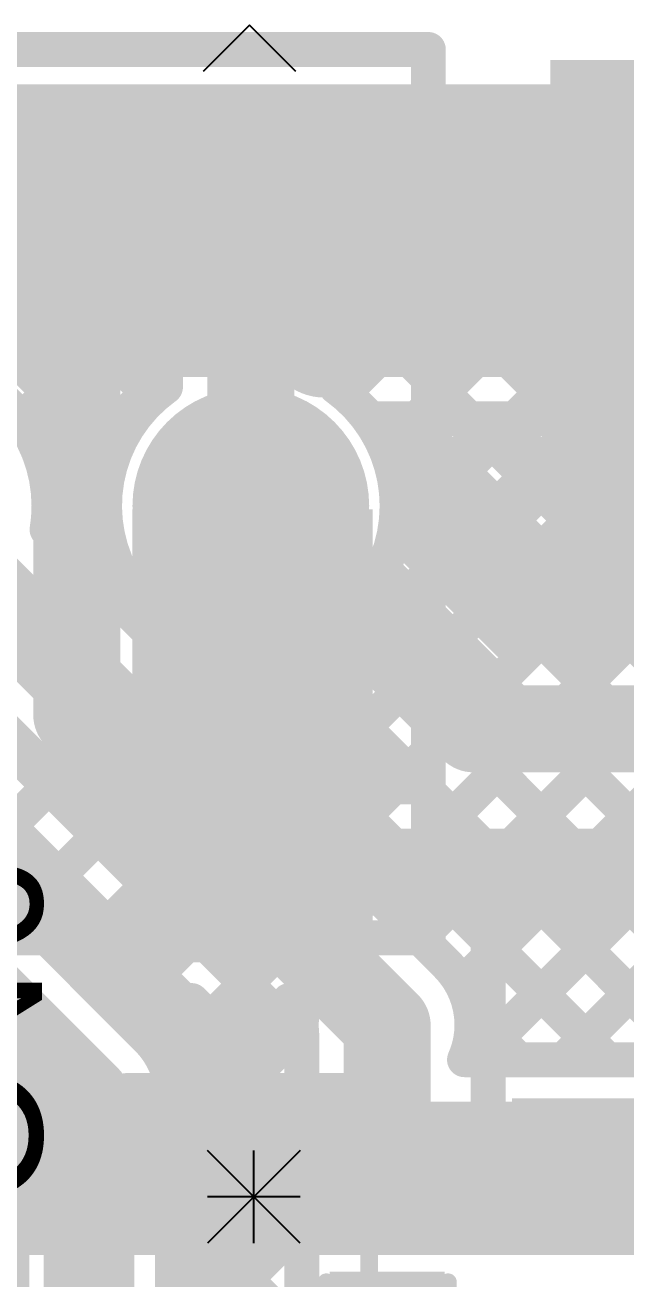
# Model space of a CAD drawing. Header units: millimetres. Extents: x 0.79 to 4.38, y 0.99 to 3.94.
# Drawn here: x 2.7791 to 2.9518, y 3.3801 to 3.74 of the extents above; entities that cross this region are included whole.
import ezdxf

# ---------------------------------------------------------------- set-up
doc = ezdxf.new("R2010")
doc.units = ezdxf.units.MM
doc.header["$MEASUREMENT"] = 0
for name, color, linetype in [('BottomLayer', 5, 'Continuous'), ('BottomOverlay', 54, 'Continuous'), ('BottomPaste', 16, 'Continuous'), ('BottomSolder', 6, 'Continuous'), ('MultiLayer', 9, 'Continuous'), ('PadHoleLayer', 156, 'Continuous'), ('TopLayer', 1, 'Continuous'), ('TopOverlay', 2, 'Continuous'), ('TopPaste', 8, 'Continuous'), ('TopSolder', 216, 'Continuous'), ('ViaHoleLayer', 16, 'Continuous')]:
    doc.layers.add(name, color=color, linetype=linetype)

# ---------------------------------------------------------------- blocks, each defined once
blk = doc.blocks.new('R__0402_B_15')
at = {"layer": 'BottomLayer'}
for points in [[(-0.0275, 0.0125), (-0.0275, -0.0125), (-0.0095, 0.0125), (-0.0095, -0.0125)], [(0.0095, 0.0125), (0.0095, -0.0125), (0.0275, 0.0125), (0.0275, -0.0125)]]:
    blk.add_solid(points, dxfattribs=at)
at = {"layer": 'BottomOverlay', "const_width": 0.01}
for points in [[(-0.034, -0.019), (-0.034, 0.019)], [(0.034, 0.019), (-0.034, 0.019)], [(0.034, -0.019), (0.034, 0.019)], [(0.034, -0.019), (-0.034, -0.019)]]:
    blk.add_lwpolyline(points, dxfattribs=at)
at = {"layer": 'BottomOverlay', "const_width": 0.005}
for points in [[(-0.0365, 0.019, 1), (-0.0315, 0.019, 1)], [(-0.0365, 0.019, 1), (-0.0315, 0.019, 1)], [(0.0315, 0.019, 1), (0.0365, 0.019, 1)], [(0.0315, 0.019, 1), (0.0365, 0.019, 1)], [(-0.0365, -0.019, 1), (-0.0315, -0.019, 1)], [(-0.0365, -0.019, 1), (-0.0315, -0.019, 1)], [(0.0315, -0.019, 1), (0.0365, -0.019, 1)], [(0.0315, -0.019, 1), (0.0365, -0.019, 1)]]:
    blk.add_lwpolyline(points, format="xyb", close=True, dxfattribs=at)
at = {"layer": 'BottomPaste'}
for points in [[(-0.0275, 0.0125), (-0.0275, -0.0125), (-0.0095, 0.0125), (-0.0095, -0.0125)], [(0.0095, 0.0125), (0.0095, -0.0125), (0.0275, 0.0125), (0.0275, -0.0125)]]:
    blk.add_solid(points, dxfattribs=at)
at = {"layer": 'BottomSolder'}
for points in [[(-0.0315, 0.0165), (-0.0315, -0.0165), (-0.0055, 0.0165), (-0.0055, -0.0165)], [(0.0055, 0.0165), (0.0055, -0.0165), (0.0315, 0.0165), (0.0315, -0.0165)]]:
    blk.add_solid(points, dxfattribs=at)
blk = doc.blocks.new('0022232111_48')
at = {"layer": 'BottomLayer', "const_width": 0.03}
blk.add_lwpolyline([(-0.515, 0, 1), (-0.485, 0, 1)], format="xyb", close=True, dxfattribs=at)
at = {"layer": 'BottomSolder', "const_width": 0.034}
blk.add_lwpolyline([(-0.517, 0, 1), (-0.483, 0, 1)], format="xyb", close=True, dxfattribs=at)
at = {"layer": 'MultiLayer', "const_width": 0.03}
blk.add_lwpolyline([(-0.515, 0, 1), (-0.485, 0, 1)], format="xyb", close=True, dxfattribs=at)
at = {"layer": 'PadHoleLayer', "const_width": 0.019685}
blk.add_lwpolyline([(-0.5098425, 0, 1), (-0.4901575, 0, 1)], format="xyb", close=True, dxfattribs=at)
at = {"layer": 'TopLayer', "const_width": 0.03}
blk.add_lwpolyline([(-0.515, 0, 1), (-0.485, 0, 1)], format="xyb", close=True, dxfattribs=at)
at = {"layer": 'TopOverlay', "const_width": 0.01}
for points in [[(-0.551, 0.124), (-0.551, -0.131)], [(0.55, 0.124), (-0.551, 0.124)], [(0.55, -0.131), (-0.551, -0.131)]]:
    blk.add_lwpolyline(points, dxfattribs=at)
at = {"layer": 'TopOverlay'}
for points, const_width in [([(-0.5535, 0.124, 1), (-0.5485, 0.124, 1)], 0.005), ([(-0.5535, 0.124, 1), (-0.5485, 0.124, 1)], 0.005), ([(-0.5139289, -0.048, 1), (-0.5280711, -0.048, 1)], 0.019685), ([(-0.5329923, -0.048, 1), (-0.5231499, -0.048, 1)], 0.0098425), ([(-0.5188501, -0.048, 1), (-0.5090077, -0.048, 1)], 0.0098425), ([(-0.5535, -0.131, 1), (-0.5485, -0.131, 1)], 0.005), ([(-0.5535, -0.131, 1), (-0.5485, -0.131, 1)], 0.005)]:
    blk.add_lwpolyline(points, format="xyb", close=True, dxfattribs=dict(at, const_width=const_width))
at = {"layer": 'TopSolder', "const_width": 0.034}
blk.add_lwpolyline([(-0.517, 0, 1), (-0.483, 0, 1)], format="xyb", close=True, dxfattribs=at)
blk = doc.blocks.new('R__0402_B_123')
at = {"layer": 'BottomLayer'}
for points in [[(-0.0275, 0.0125), (-0.0275, -0.0125), (-0.0095, 0.0125), (-0.0095, -0.0125)], [(0.0095, 0.0125), (0.0095, -0.0125), (0.0275, 0.0125), (0.0275, -0.0125)]]:
    blk.add_solid(points, dxfattribs=at)
at = {"layer": 'BottomOverlay', "const_width": 0.005}
for points in [[(-0.0325, 0.0175), (-0.0085, 0.0175)], [(-0.0325, 0.0175), (-0.0325, -0.0175)], [(0.0085, 0.0175), (0.0325, 0.0175)], [(0.0325, 0.0175), (0.0325, -0.0175)], [(-0.0325, -0.0175), (-0.0085, -0.0175)], [(0.0085, -0.0175), (0.0325, -0.0175)]]:
    blk.add_lwpolyline(points, dxfattribs=at)
at = {"layer": 'BottomOverlay', "const_width": 0.0025}
for points in [[(-0.03375, 0.0175, 1), (-0.03125, 0.0175, 1)], [(-0.03375, 0.0175, 1), (-0.03125, 0.0175, 1)], [(-0.00975, 0.0175, 1), (-0.00725, 0.0175, 1)], [(0.00725, 0.0175, 1), (0.00975, 0.0175, 1)], [(0.03125, 0.0175, 1), (0.03375, 0.0175, 1)], [(0.03125, 0.0175, 1), (0.03375, 0.0175, 1)], [(-0.03375, -0.0175, 1), (-0.03125, -0.0175, 1)], [(-0.03375, -0.0175, 1), (-0.03125, -0.0175, 1)], [(-0.00975, -0.0175, 1), (-0.00725, -0.0175, 1)], [(0.00725, -0.0175, 1), (0.00975, -0.0175, 1)], [(0.03125, -0.0175, 1), (0.03375, -0.0175, 1)], [(0.03125, -0.0175, 1), (0.03375, -0.0175, 1)]]:
    blk.add_lwpolyline(points, format="xyb", close=True, dxfattribs=at)
at = {"layer": 'BottomPaste'}
for points in [[(-0.0275, 0.0125), (-0.0275, -0.0125), (-0.0095, 0.0125), (-0.0095, -0.0125)], [(0.0095, 0.0125), (0.0095, -0.0125), (0.0275, 0.0125), (0.0275, -0.0125)]]:
    blk.add_solid(points, dxfattribs=at)
at = {"layer": 'BottomSolder'}
for points in [[(-0.0315, 0.0165), (-0.0315, -0.0165), (-0.0055, 0.0165), (-0.0055, -0.0165)], [(0.0055, 0.0165), (0.0055, -0.0165), (0.0315, 0.0165), (0.0315, -0.0165)]]:
    blk.add_solid(points, dxfattribs=at)
blk = doc.blocks.new('SOT23_3_B_173')
at = {"layer": 'BottomLayer'}
for points in [[(-0.02166, 0.0580708), (-0.053156, 0.0580708), (-0.02166, 0.0265748), (-0.053156, 0.0265748)], [(0.0531431, 0.0580708), (0.0216471, 0.0580708), (0.0531431, 0.0265748), (0.0216471, 0.0265748)], [(0.0157416, -0.0265749), (-0.0157544, -0.0265749), (0.0157416, -0.0580709), (-0.0157544, -0.0580709)]]:
    blk.add_solid(points, dxfattribs=at)
at = {"layer": 'BottomOverlay'}
for points, const_width in [([(-0.0640851, 0.068, 1), (-0.0739277, 0.068, 1)], 0.0098425), ([(-0.0763883, 0.068, 1), (-0.0714671, 0.068, 1)], 0.0049212), ([(-0.0665457, 0.068, 1), (-0.0616245, 0.068, 1)], 0.0049212), ([(-0.0135064, 0.032, 1), (-0.0085064, 0.032, 1)], 0.005), ([(0.0084936, 0.032, 1), (0.0134936, 0.032, 1)], 0.005), ([(-0.0665064, 0.03, 1), (-0.0615064, 0.03, 1)], 0.005), ([(0.0614936, 0.03, 1), (0.0664936, 0.03, 1)], 0.005), ([(-0.0665064, -0.032, 1), (-0.0615064, -0.032, 1)], 0.005), ([(-0.0665064, -0.032, 1), (-0.0615064, -0.032, 1)], 0.005), ([(-0.0315064, -0.032, 1), (-0.0265064, -0.032, 1)], 0.005), ([(0.0264936, -0.031, 1), (0.0314936, -0.031, 1)], 0.005), ([(0.0614936, -0.031, 1), (0.0664936, -0.031, 1)], 0.005), ([(0.0614936, -0.031, 1), (0.0664936, -0.031, 1)], 0.005)]:
    blk.add_lwpolyline(points, format="xyb", close=True, dxfattribs=dict(at, const_width=const_width))
at = {"layer": 'BottomOverlay', "const_width": 0.01}
for points in [[(0.0109936, 0.032), (-0.0110064, 0.032)], [(-0.0640064, 0.03), (-0.0640064, -0.032)], [(0.0639936, 0.03), (0.0639936, -0.031)], [(-0.0290064, -0.032), (-0.0640064, -0.032)], [(0.0639936, -0.031), (0.0289936, -0.031)]]:
    blk.add_lwpolyline(points, dxfattribs=at)
at = {"layer": 'BottomPaste'}
for points in [[(-0.02166, 0.0580708), (-0.053156, 0.0580708), (-0.02166, 0.0265748), (-0.053156, 0.0265748)], [(0.0531431, 0.0580708), (0.0216471, 0.0580708), (0.0531431, 0.0265748), (0.0216471, 0.0265748)], [(0.0157416, -0.0265749), (-0.0157544, -0.0265749), (0.0157416, -0.0580709), (-0.0157544, -0.0580709)]]:
    blk.add_solid(points, dxfattribs=at)
at = {"layer": 'BottomSolder'}
for points in [[(-0.01766, 0.0620708), (-0.057156, 0.0620708), (-0.01766, 0.0225748), (-0.057156, 0.0225748)], [(0.0571431, 0.0620708), (0.0176471, 0.0620708), (0.0571431, 0.0225748), (0.0176471, 0.0225748)], [(0.0197416, -0.0225749), (-0.0197544, -0.0225749), (0.0197416, -0.0620709), (-0.0197544, -0.0620709)]]:
    blk.add_solid(points, dxfattribs=at)
blk = doc.blocks.new('SOT23_3_B_177')
at = {"layer": 'BottomLayer'}
for points in [[(-0.02166, 0.0580708), (-0.053156, 0.0580708), (-0.02166, 0.0265748), (-0.053156, 0.0265748)], [(0.0531431, 0.0580708), (0.0216471, 0.0580708), (0.0531431, 0.0265748), (0.0216471, 0.0265748)], [(0.0157416, -0.0265749), (-0.0157544, -0.0265749), (0.0157416, -0.0580709), (-0.0157544, -0.0580709)]]:
    blk.add_solid(points, dxfattribs=at)
at = {"layer": 'BottomOverlay'}
for points, const_width in [([(-0.0640851, 0.068, 1), (-0.0739277, 0.068, 1)], 0.0098425), ([(-0.0763883, 0.068, 1), (-0.0714671, 0.068, 1)], 0.0049212), ([(-0.0665457, 0.068, 1), (-0.0616245, 0.068, 1)], 0.0049212), ([(-0.0135064, 0.032, 1), (-0.0085064, 0.032, 1)], 0.005), ([(0.0084936, 0.032, 1), (0.0134936, 0.032, 1)], 0.005), ([(-0.0665064, 0.03, 1), (-0.0615064, 0.03, 1)], 0.005), ([(0.0614936, 0.03, 1), (0.0664936, 0.03, 1)], 0.005), ([(-0.0665064, -0.032, 1), (-0.0615064, -0.032, 1)], 0.005), ([(-0.0665064, -0.032, 1), (-0.0615064, -0.032, 1)], 0.005), ([(-0.0315064, -0.032, 1), (-0.0265064, -0.032, 1)], 0.005), ([(0.0264936, -0.031, 1), (0.0314936, -0.031, 1)], 0.005), ([(0.0614936, -0.031, 1), (0.0664936, -0.031, 1)], 0.005), ([(0.0614936, -0.031, 1), (0.0664936, -0.031, 1)], 0.005)]:
    blk.add_lwpolyline(points, format="xyb", close=True, dxfattribs=dict(at, const_width=const_width))
at = {"layer": 'BottomOverlay', "const_width": 0.01}
for points in [[(0.0109936, 0.032), (-0.0110064, 0.032)], [(-0.0640064, 0.03), (-0.0640064, -0.032)], [(0.0639936, 0.03), (0.0639936, -0.031)], [(-0.0290064, -0.032), (-0.0640064, -0.032)], [(0.0639936, -0.031), (0.0289936, -0.031)]]:
    blk.add_lwpolyline(points, dxfattribs=at)
at = {"layer": 'BottomPaste'}
for points in [[(-0.02166, 0.0580708), (-0.053156, 0.0580708), (-0.02166, 0.0265748), (-0.053156, 0.0265748)], [(0.0531431, 0.0580708), (0.0216471, 0.0580708), (0.0531431, 0.0265748), (0.0216471, 0.0265748)], [(0.0157416, -0.0265749), (-0.0157544, -0.0265749), (0.0157416, -0.0580709), (-0.0157544, -0.0580709)]]:
    blk.add_solid(points, dxfattribs=at)
at = {"layer": 'BottomSolder'}
for points in [[(-0.01766, 0.0620708), (-0.057156, 0.0620708), (-0.01766, 0.0225748), (-0.057156, 0.0225748)], [(0.0571431, 0.0620708), (0.0176471, 0.0620708), (0.0571431, 0.0225748), (0.0176471, 0.0225748)], [(0.0197416, -0.0225749), (-0.0197544, -0.0225749), (0.0197416, -0.0620709), (-0.0197544, -0.0620709)]]:
    blk.add_solid(points, dxfattribs=at)
blk = doc.blocks.new('LED_SMT_241')
at = {"layer": 'TopLayer'}
for points in [[(-0.06, -0.03), (-0.02, -0.03), (-0.06, 0.03), (-0.02, 0.03)], [(0.02, -0.03), (0.06, -0.03), (0.02, 0.03), (0.06, 0.03)]]:
    blk.add_solid(points, dxfattribs=at)
at = {"layer": 'TopOverlay', "const_width": 0.005}
for points in [[(0.065, 0.035), (-0.065, 0.035)], [(-0.065, -0.035), (-0.065, 0.035)], [(0.065, -0.035), (0.065, 0.035)], [(0.065, -0.035), (-0.065, -0.035)]]:
    blk.add_lwpolyline(points, dxfattribs=at)
at = {"layer": 'TopOverlay', "const_width": 0.0025}
for points in [[(-0.06625, 0.035, 1), (-0.06375, 0.035, 1)], [(-0.06625, 0.035, 1), (-0.06375, 0.035, 1)], [(0.06375, 0.035, 1), (0.06625, 0.035, 1)], [(0.06375, 0.035, 1), (0.06625, 0.035, 1)], [(-0.06625, -0.035, 1), (-0.06375, -0.035, 1)], [(-0.06625, -0.035, 1), (-0.06375, -0.035, 1)], [(0.06375, -0.035, 1), (0.06625, -0.035, 1)], [(0.06375, -0.035, 1), (0.06625, -0.035, 1)]]:
    blk.add_lwpolyline(points, format="xyb", close=True, dxfattribs=at)
at = {"layer": 'TopOverlay'}
blk.add_solid([(0.064, -0.0369976), (0.095, -0.0369976), (0.064, 0.0370024), (0.095, 0.0370024)], dxfattribs=at)
at = {"layer": 'TopPaste'}
for points in [[(-0.06, -0.03), (-0.02, -0.03), (-0.06, 0.03), (-0.02, 0.03)], [(0.02, -0.03), (0.06, -0.03), (0.02, 0.03), (0.06, 0.03)]]:
    blk.add_solid(points, dxfattribs=at)
at = {"layer": 'TopSolder'}
for points in [[(-0.064, -0.034), (-0.016, -0.034), (-0.064, 0.034), (-0.016, 0.034)], [(0.016, -0.034), (0.064, -0.034), (0.016, 0.034), (0.064, 0.034)]]:
    blk.add_solid(points, dxfattribs=at)
blk = doc.blocks.new('LED_SMT_242')
at = {"layer": 'TopLayer'}
for points in [[(-0.06, -0.03), (-0.02, -0.03), (-0.06, 0.03), (-0.02, 0.03)], [(0.02, -0.03), (0.06, -0.03), (0.02, 0.03), (0.06, 0.03)]]:
    blk.add_solid(points, dxfattribs=at)
at = {"layer": 'TopOverlay', "const_width": 0.005}
for points in [[(0.065, 0.035), (-0.065, 0.035)], [(-0.065, -0.035), (-0.065, 0.035)], [(0.065, -0.035), (0.065, 0.035)], [(0.065, -0.035), (-0.065, -0.035)]]:
    blk.add_lwpolyline(points, dxfattribs=at)
at = {"layer": 'TopOverlay', "const_width": 0.0025}
for points in [[(-0.06625, 0.035, 1), (-0.06375, 0.035, 1)], [(-0.06625, 0.035, 1), (-0.06375, 0.035, 1)], [(0.06375, 0.035, 1), (0.06625, 0.035, 1)], [(0.06375, 0.035, 1), (0.06625, 0.035, 1)], [(-0.06625, -0.035, 1), (-0.06375, -0.035, 1)], [(-0.06625, -0.035, 1), (-0.06375, -0.035, 1)], [(0.06375, -0.035, 1), (0.06625, -0.035, 1)], [(0.06375, -0.035, 1), (0.06625, -0.035, 1)]]:
    blk.add_lwpolyline(points, format="xyb", close=True, dxfattribs=at)
at = {"layer": 'TopOverlay'}
blk.add_solid([(0.064, -0.0370076), (0.095, -0.0370076), (0.064, 0.0369924), (0.095, 0.0369924)], dxfattribs=at)
at = {"layer": 'TopPaste'}
for points in [[(-0.06, -0.03), (-0.02, -0.03), (-0.06, 0.03), (-0.02, 0.03)], [(0.02, -0.03), (0.06, -0.03), (0.02, 0.03), (0.06, 0.03)]]:
    blk.add_solid(points, dxfattribs=at)
at = {"layer": 'TopSolder'}
for points in [[(-0.064, -0.034), (-0.016, -0.034), (-0.064, 0.034), (-0.016, 0.034)], [(0.016, -0.034), (0.064, -0.034), (0.016, 0.034), (0.064, 0.034)]]:
    blk.add_solid(points, dxfattribs=at)

msp = doc.modelspace()

# ---------------------------------------------------------------- linework, layer by layer
at = {"layer": 'BottomLayer'}
for points, const_width in [([(1.1921645, 3.7180001), (4.1538352, 3.718)], 0.01), ([(2.751429, 3.6848109), (2.7846181, 3.718)], 0.01), ([(2.7590993, 3.718), (2.8194999, 3.6575994)], 0.01), ([(2.7683888, 3.6734864), (2.8129024, 3.718)], 0.01), ([(2.7685, 3.6453133), (2.8411867, 3.718)], 0.01), ([(2.7873836, 3.718), (2.8228836, 3.6825)], 0.01), ([(2.8156679, 3.718), (2.847996, 3.6856719)], 0.01), ([(2.8361943, 3.6847233), (2.869471, 3.718)], 0.01), ([(2.8439522, 3.718), (2.9994522, 3.5625)], 0.01), ([(2.8622553, 3.6825), (2.8977553, 3.718)], 0.01), ([(2.8685, 3.6604604), (2.9260396, 3.718)], 0.01), ([(2.8707245, 3.6344006), (2.9543239, 3.718)], 0.01), ([(2.8722365, 3.718), (3.1342219, 3.4560146)], 0.01), ([(2.8827671, 3.6181589), (2.9826082, 3.718)], 0.01), ([(2.8867703, 3.5938778), (3.0108925, 3.718)], 0.01), ([(2.9005208, 3.718), (3.1427695, 3.4757513)], 0.01), ([(2.9009125, 3.5797357), (3.0391768, 3.718)], 0.01), ([(2.9150546, 3.5655935), (3.0674611, 3.718)], 0.01), ([(2.9288051, 3.718), (3.0895101, 3.557295)], 0.01), ([(2.9402454, 3.5625), (3.0957454, 3.718)], 0.01), ([(2.8194999, 3.6825), (2.8313805, 3.6825)], 0.01), ([(2.8194999, 3.6615), (2.8194999, 3.6825)], 0.01), ([(2.8566193, 3.6825), (2.8684999, 3.6825)], 0.01), ([(2.8684999, 3.6615699), (2.8684999, 3.6825)], 0.01), ([(2.7683888, 3.6804262), (2.8157424, 3.6330726)], 0.01), ([(2.778054, 3.626583), (2.8194999, 3.6680289)], 0.01), ([(2.8439999, 3.6615), (2.844, 3.6614999)], 0.025), ([(2.844, 3.602), (2.844, 3.6614999)], 0.025), ([(2.8684999, 3.665168), (2.9711679, 3.5625)], 0.01), ([(2.8194999, 3.6405), (2.8194999, 3.6615)], 0.01), ([(2.8195, 3.6405), (2.8195, 3.66143)], 0.01), ([(2.8684999, 3.6405), (2.8684999, 3.6614299)], 0.01), ([(2.8685, 3.6361138), (2.8685, 3.6614999)], 0.01), ([(2.7685, 3.6520307), (2.8044357, 3.616095)], 0.01), ([(2.7858044, 3.6060491), (2.8195, 3.6397447)], 0.01), ([(2.8195, 3.6361138), (2.8195, 3.6405)], 0.01), ([(2.8685, 3.6368836), (2.8730617, 3.6323219)], 0.01), ([(2.8743219, 3.6310617), (2.9428836, 3.5625)], 0.01), ([(2.744, 3.602), (2.8491772, 3.4968228)], 0.025), ([(2.844, 3.602), (2.908, 3.538)], 0.025), ([(2.7857597, 3.6064867), (2.8044884, 3.587758)], 0.01), ([(2.7854462, 3.595202), (2.8593254, 3.5213228)], 0.01), ([(2.7943439, 3.5863043), (2.8026544, 3.5946148)], 0.01), ([(2.8854462, 3.595202), (2.9181482, 3.5625)], 0.01), ([(2.644, 3.5847452), (2.797, 3.4317452)], 0.025), ([(2.6852111, 3.5938981), (2.8586665, 3.4204427)], 0.01), ([(2.6935, 3.5805), (2.829, 3.445)], 0.025), ([(2.6810933, 3.5823001), (2.8143005, 3.4490929)], 0.01), ([(2.808486, 3.5721621), (2.8115994, 3.5752755)], 0.01), ([(2.8226282, 3.55802), (2.8278411, 3.5632329)], 0.01), ([(2.829758, 3.5624884), (2.8709236, 3.5213228)], 0.01), ([(2.9181482, 3.5625), (3.006, 3.5625)], 0.01), ([(2.7472663, 3.5601272), (2.8586665, 3.448727)], 0.01), ([(2.750798, 3.5605538), (2.8318295, 3.4795223)], 0.01), ([(2.8367703, 3.5438778), (2.8521221, 3.5592296)], 0.01), ([(2.850798, 3.5605538), (2.890029, 3.5213228)], 0.01), ([(2.8509125, 3.5297357), (2.8662643, 3.5450875)], 0.01), ([(2.908, 3.538), (3.006, 3.538)], 0.025), ([(2.8707839, 3.5213228), (2.8804064, 3.5309453)], 0.01), ([(2.7640008, 3.4993926), (2.78798, 3.5233718)], 0.01), ([(2.8593254, 3.5213228), (2.890029, 3.5213228)], 0.01), ([(2.7781429, 3.4852504), (2.8021221, 3.5092296)], 0.01), ([(2.8491772, 3.4968228), (2.9761954, 3.4968228)], 0.025), ([(2.7922851, 3.4711083), (2.8162643, 3.4950875)], 0.01), ([(2.8064272, 3.4569661), (2.8304064, 3.4809453)], 0.01), ([(2.8194045, 3.4416591), (2.8500682, 3.4723228)], 0.01), ([(2.8491772, 3.4723228), (2.8679375, 3.4723228)], 0.01), ([(2.863355, 3.4723228), (2.8655155, 3.4701623)], 0.01), ([(2.883, 3.453), (2.8831665, 3.4528335)], 0.025), ([(2.8831665, 3.4061731), (2.8831665, 3.4528335)], 0.025), ([(2.829, 3.332), (2.829, 3.445)], 0.025), ([(2.8215, 3.4154703), (2.8585056, 3.4524759)], 0.01), ([(2.8586665, 3.4271731), (2.8586665, 3.4501485)], 0.01), ([(2.797, 3.126), (2.797, 3.4317452)], 0.025), ([(2.8215, 3.126), (2.8215, 3.4317452)], 0.01), ([(2.8215, 3.4293249), (2.8586665, 3.3921584)], 0.01), ([(2.8586665, 3.4061731), (2.8586665, 3.4271731)], 0.01), ([(2.8586665, 3.4061731), (2.8586665, 3.4271731)], 0.01), ([(2.8215, 3.387186), (2.8586665, 3.4243525)], 0.01), ([(2.8831665, 3.4061731), (2.9379711, 3.4061731)], 0.025), ([(2.9379711, 3.4061731), (2.9387939, 3.4053503)], 0.025), ([(2.8586665, 3.3901731), (2.8586665, 3.4061731)], 0.01), ([(2.8215, 3.4010406), (2.8586665, 3.3638741)], 0.01), ([(2.8215, 3.3589017), (2.8586665, 3.3960682)], 0.01), ([(2.8586665, 3.3851731), (2.8586665, 3.3901731)], 0.01), ([(2.8586665, 3.3851731), (2.8586665, 3.3901731)], 0.01), ([(2.8586665, 3.3531731), (2.8586665, 3.3851731)], 0.01)]:
    msp.add_lwpolyline(points, dxfattribs=dict(at, const_width=const_width))
for points, const_width in [([(2.7821181, 3.718, 1), (2.7871181, 3.718, 1)], 0.005), ([(2.7848836, 3.718, 1), (2.7898836, 3.718, 1)], 0.005), ([(2.8104024, 3.718, 1), (2.8154024, 3.718, 1)], 0.005), ([(2.8131679, 3.718, 1), (2.8181679, 3.718, 1)], 0.005), ([(2.8386867, 3.718, 1), (2.8436867, 3.718, 1)], 0.005), ([(2.8414522, 3.718, 1), (2.8464522, 3.718, 1)], 0.005), ([(2.866971, 3.718, 1), (2.871971, 3.718, 1)], 0.005), ([(2.8697365, 3.718, 1), (2.8747365, 3.718, 1)], 0.005), ([(2.8952553, 3.718, 1), (2.9002553, 3.718, 1)], 0.005), ([(2.8980208, 3.718, 1), (2.9030208, 3.718, 1)], 0.005), ([(2.9235396, 3.718, 1), (2.9285396, 3.718, 1)], 0.005), ([(2.9263051, 3.718, 1), (2.9313051, 3.718, 1)], 0.005), ([(2.9518239, 3.718, 1), (2.9568239, 3.718, 1)], 0.005), ([(2.8336943, 3.6847233, 1), (2.8386943, 3.6847233, 1)], 0.005), ([(2.845496, 3.6856719, 1), (2.850496, 3.6856719, 1)], 0.005), ([(2.8169999, 3.6825, 1), (2.8219999, 3.6825, 1)], 0.005), ([(2.8169999, 3.6825, 1), (2.8219999, 3.6825, 1)], 0.005), ([(2.8203836, 3.6825, 1), (2.8253836, 3.6825, 1)], 0.005), ([(2.8288805, 3.6825, 1), (2.8338805, 3.6825, 1)], 0.005), ([(2.8288805, 3.6825, 1), (2.8338805, 3.6825, 1)], 0.005), ([(2.8288807, 3.6825, 1), (2.8338807, 3.6825, 1)], 0.005), ([(2.8541193, 3.6825, 1), (2.8591193, 3.6825, 1)], 0.005), ([(2.8541193, 3.6825, 1), (2.8591193, 3.6825, 1)], 0.005), ([(2.8541193, 3.6825, 1), (2.8591193, 3.6825, 1)], 0.005), ([(2.8597553, 3.6825, 1), (2.8647553, 3.6825, 1)], 0.005), ([(2.8659999, 3.6825, 1), (2.8709999, 3.6825, 1)], 0.005), ([(2.8659999, 3.6825, 1), (2.8709999, 3.6825, 1)], 0.005), ([(2.8169999, 3.6680289, 1), (2.8219999, 3.6680289, 1)], 0.005), ([(2.8377499, 3.6615, 1), (2.8502499, 3.6615, 1)], 0.0125), ([(2.83775, 3.6614999, 1), (2.85025, 3.6614999, 1)], 0.0125), ([(2.83775, 3.6614999, 1), (2.85025, 3.6614999, 1)], 0.0125), ([(2.8659999, 3.665168, 1), (2.8709999, 3.665168, 1)], 0.005), ([(2.8169999, 3.6615, 1), (2.8219999, 3.6615, 1)], 0.005), ([(2.8169999, 3.6615, 1), (2.8219999, 3.6615, 1)], 0.005), ([(2.817, 3.66143, 1), (2.822, 3.66143, 1)], 0.005), ([(2.8659999, 3.6615699, 1), (2.8709999, 3.6615699, 1)], 0.005), ([(2.8659999, 3.6614299, 1), (2.8709999, 3.6614299, 1)], 0.005), ([(2.866, 3.6614999, 1), (2.871, 3.6614999, 1)], 0.005), ([(2.866, 3.6604604, 1), (2.871, 3.6604604, 1)], 0.005), ([(2.8169999, 3.6575994, 1), (2.8219999, 3.6575994, 1)], 0.005), ([(2.8169999, 3.6405, 1), (2.8219999, 3.6405, 1)], 0.005), ([(2.817, 3.6405, 1), (2.822, 3.6405, 1)], 0.005), ([(2.817, 3.6405, 1), (2.822, 3.6405, 1)], 0.005), ([(2.817, 3.6397447, 1), (2.822, 3.6397447, 1)], 0.005), ([(2.8659999, 3.6405, 1), (2.8709999, 3.6405, 1)], 0.005), ([(2.817, 3.6361138, 1), (2.822, 3.6361138, 1)], 0.005), ([(2.817, 3.6361138, 1), (2.822, 3.6361138, 1)], 0.005), ([(2.866, 3.6368836, 1), (2.871, 3.6368836, 1)], 0.005), ([(2.866, 3.6361138, 1), (2.871, 3.6361138, 1)], 0.005), ([(2.866, 3.6361138, 1), (2.871, 3.6361138, 1)], 0.005), ([(2.8682245, 3.6344006, 1), (2.8732245, 3.6344006, 1)], 0.005), ([(2.8132424, 3.6330726, 1), (2.8182424, 3.6330726, 1)], 0.005), ([(2.8705617, 3.6323219, 1), (2.8755617, 3.6323219, 1)], 0.005), ([(2.8718219, 3.6310617, 1), (2.8768219, 3.6310617, 1)], 0.005), ([(2.775554, 3.626583, 1), (2.780554, 3.626583, 1)], 0.005), ([(2.8019357, 3.616095, 1), (2.8069357, 3.616095, 1)], 0.005), ([(2.8802671, 3.6181589, 1), (2.8852671, 3.6181589, 1)], 0.005), ([(2.83775, 3.602, 1), (2.85025, 3.602, 1)], 0.0125), ([(2.83775, 3.602, 1), (2.85025, 3.602, 1)], 0.0125), ([(2.7832597, 3.6064867, 1), (2.7882597, 3.6064867, 1)], 0.005), ([(2.7833044, 3.6060491, 1), (2.7883044, 3.6060491, 1)], 0.005), ([(2.7835, 3.602, 1), (2.7885, 3.602, 1)], 0.005), ([(2.7835, 3.602, 1), (2.7885, 3.602, 1)], 0.005), ([(2.8835, 3.602, 1), (2.8885, 3.602, 1)], 0.005), ([(2.8835, 3.602, 1), (2.8885, 3.602, 1)], 0.005), ([(2.7829462, 3.595202, 1), (2.7879462, 3.595202, 1)], 0.005), ([(2.7829462, 3.595202, 1), (2.7879462, 3.595202, 1)], 0.005), ([(2.8001544, 3.5946148, 1), (2.8051544, 3.5946148, 1)], 0.005), ([(2.8829462, 3.595202, 1), (2.8879462, 3.595202, 1)], 0.005), ([(2.8829462, 3.595202, 1), (2.8879462, 3.595202, 1)], 0.005), ([(2.8842703, 3.5938778, 1), (2.8892703, 3.5938778, 1)], 0.005), ([(2.8019884, 3.587758, 1), (2.8069884, 3.587758, 1)], 0.005), ([(2.7918439, 3.5863043, 1), (2.7968439, 3.5863043, 1)], 0.005), ([(2.8984125, 3.5797357, 1), (2.9034125, 3.5797357, 1)], 0.005), ([(2.8090994, 3.5752755, 1), (2.8140994, 3.5752755, 1)], 0.005), ([(2.805986, 3.5721621, 1), (2.810986, 3.5721621, 1)], 0.005), ([(2.9125546, 3.5655935, 1), (2.9175546, 3.5655935, 1)], 0.005), ([(2.8253411, 3.5632329, 1), (2.8303411, 3.5632329, 1)], 0.005), ([(2.827258, 3.5624884, 1), (2.832258, 3.5624884, 1)], 0.005), ([(2.9156482, 3.5625, 1), (2.9206482, 3.5625, 1)], 0.005), ([(2.9156482, 3.5625, 1), (2.9206482, 3.5625, 1)], 0.005), ([(2.9377454, 3.5625, 1), (2.9427454, 3.5625, 1)], 0.005), ([(2.9403836, 3.5625, 1), (2.9453836, 3.5625, 1)], 0.005), ([(2.848298, 3.5605538, 1), (2.853298, 3.5605538, 1)], 0.005), ([(2.848298, 3.5605538, 1), (2.853298, 3.5605538, 1)], 0.005), ([(2.8496221, 3.5592296, 1), (2.8546221, 3.5592296, 1)], 0.005), ([(2.8201282, 3.55802, 1), (2.8251282, 3.55802, 1)], 0.005), ([(2.8342703, 3.5438778, 1), (2.8392703, 3.5438778, 1)], 0.005), ([(2.8637643, 3.5450875, 1), (2.8687643, 3.5450875, 1)], 0.005), ([(2.90175, 3.538, 1), (2.91425, 3.538, 1)], 0.0125), ([(2.90175, 3.538, 1), (2.91425, 3.538, 1)], 0.0125), ([(2.8484125, 3.5297357, 1), (2.8534125, 3.5297357, 1)], 0.005), ([(2.8779064, 3.5309453, 1), (2.8829064, 3.5309453, 1)], 0.005), ([(2.78548, 3.5233718, 1), (2.79048, 3.5233718, 1)], 0.005), ([(2.8568254, 3.5213228, 1), (2.8618254, 3.5213228, 1)], 0.005), ([(2.8568254, 3.5213228, 1), (2.8618254, 3.5213228, 1)], 0.005), ([(2.8682839, 3.5213228, 1), (2.8732839, 3.5213228, 1)], 0.005), ([(2.8684236, 3.5213228, 1), (2.8734236, 3.5213228, 1)], 0.005), ([(2.887529, 3.5213228, 1), (2.892529, 3.5213228, 1)], 0.005), ([(2.887529, 3.5213228, 1), (2.892529, 3.5213228, 1)], 0.005), ([(2.7996221, 3.5092296, 1), (2.8046221, 3.5092296, 1)], 0.005), ([(2.8429272, 3.4968228, 1), (2.8554272, 3.4968228, 1)], 0.0125), ([(2.8429272, 3.4968228, 1), (2.8554272, 3.4968228, 1)], 0.0125), ([(2.8137643, 3.4950875, 1), (2.8187643, 3.4950875, 1)], 0.005), ([(2.7756429, 3.4852504, 1), (2.7806429, 3.4852504, 1)], 0.005), ([(2.8279064, 3.4809453, 1), (2.8329064, 3.4809453, 1)], 0.005), ([(2.8293295, 3.4795223, 1), (2.8343295, 3.4795223, 1)], 0.005), ([(2.8293295, 3.4795223, 1), (2.8343295, 3.4795223, 1)], 0.005), ([(2.8293531, 3.4794987, 1), (2.8343531, 3.4794987, 1)], 0.005), ([(2.8466772, 3.4723228, 1), (2.8516772, 3.4723228, 1)], 0.005), ([(2.8466772, 3.4723228, 1), (2.8516772, 3.4723228, 1)], 0.005), ([(2.8466772, 3.4723228, 1), (2.8516772, 3.4723228, 1)], 0.005), ([(2.8475682, 3.4723228, 1), (2.8525682, 3.4723228, 1)], 0.005), ([(2.860855, 3.4723228, 1), (2.865855, 3.4723228, 1)], 0.005), ([(2.8654375, 3.4723228, 1), (2.8704375, 3.4723228, 1)], 0.005), ([(2.8654375, 3.4723228, 1), (2.8704375, 3.4723228, 1)], 0.005), ([(2.7897851, 3.4711083, 1), (2.7947851, 3.4711083, 1)], 0.005), ([(2.8630155, 3.4701623, 1), (2.8680155, 3.4701623, 1)], 0.005), ([(2.87675, 3.453, 1), (2.88925, 3.453, 1)], 0.0125), ([(2.8769165, 3.4528335, 1), (2.8894165, 3.4528335, 1)], 0.0125), ([(2.8769165, 3.4528335, 1), (2.8894165, 3.4528335, 1)], 0.0125), ([(2.8770945, 3.453, 1), (2.8889055, 3.453, 1)], 0.011811), ([(2.8039272, 3.4569661, 1), (2.8089272, 3.4569661, 1)], 0.005), ([(2.82275, 3.445, 1), (2.83525, 3.445, 1)], 0.0125), ([(2.82275, 3.445, 1), (2.83525, 3.445, 1)], 0.0125), ([(2.8560056, 3.4524759, 1), (2.8610056, 3.4524759, 1)], 0.005), ([(2.8118005, 3.4490929, 1), (2.8168005, 3.4490929, 1)], 0.005), ([(2.8118005, 3.4490929, 1), (2.8168005, 3.4490929, 1)], 0.005), ([(2.8118241, 3.4490693, 1), (2.8168241, 3.4490693, 1)], 0.005), ([(2.8561665, 3.4501485, 1), (2.8611665, 3.4501485, 1)], 0.005), ([(2.8561665, 3.4501485, 1), (2.8611665, 3.4501485, 1)], 0.005), ([(2.8561665, 3.448727, 1), (2.8611665, 3.448727, 1)], 0.005), ([(2.8169045, 3.4416591, 1), (2.8219045, 3.4416591, 1)], 0.005), ([(2.79075, 3.4317452, 1), (2.80325, 3.4317452, 1)], 0.0125), ([(2.79075, 3.4317452, 1), (2.80325, 3.4317452, 1)], 0.0125), ([(2.819, 3.4317452, 1), (2.824, 3.4317452, 1)], 0.005), ([(2.819, 3.4317452, 1), (2.824, 3.4317452, 1)], 0.005), ([(2.819, 3.4317452, 1), (2.824, 3.4317452, 1)], 0.005), ([(2.819, 3.4293249, 1), (2.824, 3.4293249, 1)], 0.005), ([(2.8561665, 3.4271731, 1), (2.8611665, 3.4271731, 1)], 0.005), ([(2.8561665, 3.4271731, 1), (2.8611665, 3.4271731, 1)], 0.005), ([(2.8561665, 3.4271731, 1), (2.8611665, 3.4271731, 1)], 0.005), ([(2.8561665, 3.4243525, 1), (2.8611665, 3.4243525, 1)], 0.005), ([(2.8561665, 3.4204427, 1), (2.8611665, 3.4204427, 1)], 0.005), ([(2.819, 3.4154703, 1), (2.824, 3.4154703, 1)], 0.005), ([(2.8769165, 3.4061731, 1), (2.8894165, 3.4061731, 1)], 0.0125), ([(2.8769165, 3.4061731, 1), (2.8894165, 3.4061731, 1)], 0.0125), ([(2.9317211, 3.4061731, 1), (2.9442211, 3.4061731, 1)], 0.0125), ([(2.9317211, 3.4061731, 1), (2.9442211, 3.4061731, 1)], 0.0125), ([(2.9325439, 3.4053503, 1), (2.9450439, 3.4053503, 1)], 0.0125), ([(2.8561665, 3.4061731, 1), (2.8611665, 3.4061731, 1)], 0.005), ([(2.8561665, 3.4061731, 1), (2.8611665, 3.4061731, 1)], 0.005), ([(2.8561665, 3.4061731, 1), (2.8611665, 3.4061731, 1)], 0.005), ([(2.819, 3.4010406, 1), (2.824, 3.4010406, 1)], 0.005), ([(2.8561665, 3.3960682, 1), (2.8611665, 3.3960682, 1)], 0.005), ([(2.8561665, 3.3921584, 1), (2.8611665, 3.3921584, 1)], 0.005), ([(2.8561665, 3.3901731, 1), (2.8611665, 3.3901731, 1)], 0.005), ([(2.8561665, 3.3901731, 1), (2.8611665, 3.3901731, 1)], 0.005), ([(2.8561665, 3.3901731, 1), (2.8611665, 3.3901731, 1)], 0.005), ([(2.819, 3.387186, 1), (2.824, 3.387186, 1)], 0.005), ([(2.8561665, 3.3851731, 1), (2.8611665, 3.3851731, 1)], 0.005), ([(2.8561665, 3.3851731, 1), (2.8611665, 3.3851731, 1)], 0.005), ([(2.8561665, 3.3851731, 1), (2.8611665, 3.3851731, 1)], 0.005)]:
    msp.add_lwpolyline(points, format="xyb", close=True, dxfattribs=dict(at, const_width=const_width))
at = {"layer": 'BottomLayer', "const_width": 0.01}
for points in [[(2.8313805, 3.6825, -0.2773500981126179), (2.8566193, 3.6825)], [(2.8313807, 3.6825, -0.2773458311645816), (2.8566193, 3.6825)], [(2.7685, 3.6361138, -0.2415313610588723), (2.786, 3.602)], [(2.850798, 3.5605538, -0.7927989019124384), (2.8195, 3.6361138)], [(2.8685, 3.6361138, -0.2415313610588723), (2.886, 3.602)], [(2.786, 3.602, -0.04066545541928892), (2.7854462, 3.595202)], [(2.886, 3.602, -0.04066545541928892), (2.8854462, 3.595202)], [(2.8491772, 3.4723228, -0.1992671402268697), (2.8318295, 3.4795223)], [(2.8491772, 3.4723228, -0.198912367379658), (2.8318531, 3.4794987)], [(2.8586665, 3.4501485, -0.26209522842546), (2.8679375, 3.4723228)], [(2.8143005, 3.4490929, -0.1992671402269563), (2.8215, 3.4317452)], [(2.8143241, 3.4490693, -0.198912367379658), (2.8215, 3.4317452)]]:
    msp.add_lwpolyline(points, format="xyb", dxfattribs=at)
at = {"layer": 'BottomLayer'}
msp.add_solid([(2.93, 3.561), (3.069314, 3.561), (2.93, 3.73), (3.069314, 3.73)], dxfattribs=at)
at = {"layer": 'BottomOverlay'}
for p, q in [((2.8436197, 3.7399997), (2.8302907, 3.7266706)), ((2.8569487, 3.7266706), (2.8436197, 3.7399997)), ((2.858189, 3.4169957), (2.831531, 3.3903376)), ((2.858189, 3.3903376), (2.831531, 3.4169957)), ((2.84486, 3.3903376), (2.84486, 3.4169957)), ((2.858189, 3.4036666), (2.831531, 3.4036666))]:
    msp.add_line(p, q, dxfattribs=at)
at = {"layer": 'MultiLayer', "const_width": 0.011811}
msp.add_lwpolyline([(2.8770945, 3.453, 1), (2.8889055, 3.453, 1)], format="xyb", close=True, dxfattribs=at)
at = {"layer": 'TopLayer'}
for points, const_width in [([(2.794, 3.542), (2.794, 3.667)], 0.025), ([(2.8416708, 3.5289774), (2.9396934, 3.627)], 0.01), ([(2.8543987, 3.5162495), (2.9651492, 3.627)], 0.01), ([(2.8671266, 3.5035216), (2.990605, 3.627)], 0.01), ([(2.8777491, 3.627), (3.0802509, 3.627)], 0.01), ([(2.8798545, 3.4907937), (3.0160608, 3.627)], 0.01), ([(2.8818939, 3.6201121), (2.8887818, 3.627)], 0.01), ([(2.8858643, 3.5986267), (2.9142376, 3.627)], 0.01), ([(2.8896941, 3.627), (3.0716941, 3.445)], 0.01), ([(2.8925824, 3.4780658), (3.0415166, 3.627)], 0.01), ([(2.9045772, 3.4646048), (3.0669724, 3.627)], 0.01), ([(2.9151499, 3.627), (3.0971499, 3.445)], 0.01), ([(2.9406057, 3.627), (3.1226057, 3.445)], 0.01), ([(2.8858643, 3.605374), (3.0482383, 3.443)], 0.01), ([(2.9084282, 3.443), (3.0722813, 3.6068531)], 0.01), ([(2.8818942, 3.5838883), (3.0227825, 3.443)], 0.01), ([(2.933884, 3.443), (3.0756836, 3.5847996)], 0.01), ([(2.8707261, 3.5696006), (2.9973267, 3.443)], 0.01), ([(2.8185, 3.5521482), (2.8185, 3.5686271)], 0.01), ([(2.8185, 3.5567182), (2.8258879, 3.5641061)], 0.01), ([(2.8247373, 3.5646778), (2.9464151, 3.443)], 0.01), ([(2.8289429, 3.5417053), (2.8473733, 3.5601357)], 0.01), ([(2.8537286, 3.5611423), (2.9718709, 3.443)], 0.01), ([(2.8185, 3.5521482), (2.9003241, 3.4703241)], 0.01), ([(2.794, 3.542), (2.883, 3.453)], 0.025), ([(2.9072117, 3.4567476), (2.9209593, 3.443)], 0.01), ([(2.9053663, 3.443), (3.071, 3.443)], 0.01)]:
    msp.add_lwpolyline(points, dxfattribs=dict(at, const_width=const_width))
for points, const_width in [([(2.78775, 3.667, 1), (2.80025, 3.667, 1)], 0.0125), ([(2.8752491, 3.627, 1), (2.8802491, 3.627, 1)], 0.005), ([(2.8752491, 3.627, 1), (2.8802491, 3.627, 1)], 0.005), ([(2.8862818, 3.627, 1), (2.8912818, 3.627, 1)], 0.005), ([(2.8871941, 3.627, 1), (2.8921941, 3.627, 1)], 0.005), ([(2.9117376, 3.627, 1), (2.9167376, 3.627, 1)], 0.005), ([(2.9126499, 3.627, 1), (2.9176499, 3.627, 1)], 0.005), ([(2.9371934, 3.627, 1), (2.9421934, 3.627, 1)], 0.005), ([(2.9381057, 3.627, 1), (2.9431057, 3.627, 1)], 0.005), ([(2.8793939, 3.6201121, 1), (2.8843939, 3.6201121, 1)], 0.005), ([(2.8833643, 3.605374, 1), (2.8883643, 3.605374, 1)], 0.005), ([(2.8835, 3.602, 1), (2.8885, 3.602, 1)], 0.005), ([(2.8835, 3.602, 1), (2.8885, 3.602, 1)], 0.005), ([(2.8833643, 3.5986267, 1), (2.8883643, 3.5986267, 1)], 0.005), ([(2.8793942, 3.5838883, 1), (2.8843942, 3.5838883, 1)], 0.005), ([(2.8682261, 3.5696006, 1), (2.8732261, 3.5696006, 1)], 0.005), ([(2.816, 3.5686271, 1), (2.821, 3.5686271, 1)], 0.005), ([(2.816, 3.5686271, 1), (2.821, 3.5686271, 1)], 0.005), ([(2.8222373, 3.5646778, 1), (2.8272373, 3.5646778, 1)], 0.005), ([(2.8233879, 3.5641061, 1), (2.8283879, 3.5641061, 1)], 0.005), ([(2.8448733, 3.5601357, 1), (2.8498733, 3.5601357, 1)], 0.005), ([(2.8512286, 3.5611423, 1), (2.8562286, 3.5611423, 1)], 0.005), ([(2.816, 3.5567182, 1), (2.821, 3.5567182, 1)], 0.005), ([(2.816, 3.5521482, 1), (2.821, 3.5521482, 1)], 0.005), ([(2.816, 3.5521482, 1), (2.821, 3.5521482, 1)], 0.005), ([(2.78775, 3.542, 1), (2.80025, 3.542, 1)], 0.0125), ([(2.78775, 3.542, 1), (2.80025, 3.542, 1)], 0.0125), ([(2.8264429, 3.5417053, 1), (2.8314429, 3.5417053, 1)], 0.005), ([(2.8391708, 3.5289774, 1), (2.8441708, 3.5289774, 1)], 0.005), ([(2.8518987, 3.5162495, 1), (2.8568987, 3.5162495, 1)], 0.005), ([(2.8646266, 3.5035216, 1), (2.8696266, 3.5035216, 1)], 0.005), ([(2.8773545, 3.4907937, 1), (2.8823545, 3.4907937, 1)], 0.005), ([(2.8900824, 3.4780658, 1), (2.8950824, 3.4780658, 1)], 0.005), ([(2.8978241, 3.4703241, 1), (2.9028241, 3.4703241, 1)], 0.005), ([(2.8978241, 3.4703241, 1), (2.9028241, 3.4703241, 1)], 0.005), ([(2.9020772, 3.4646048, 1), (2.9070772, 3.4646048, 1)], 0.005), ([(2.87675, 3.453, 1), (2.88925, 3.453, 1)], 0.0125), ([(2.8770945, 3.453, 1), (2.8889055, 3.453, 1)], 0.011811), ([(2.9047117, 3.4567476, 1), (2.9097117, 3.4567476, 1)], 0.005), ([(2.905, 3.453, 1), (2.91, 3.453, 1)], 0.005), ([(2.905, 3.453, 1), (2.91, 3.453, 1)], 0.005), ([(2.9028663, 3.443, 1), (2.9078663, 3.443, 1)], 0.005), ([(2.9028663, 3.443, 1), (2.9078663, 3.443, 1)], 0.005), ([(2.9059282, 3.443, 1), (2.9109282, 3.443, 1)], 0.005), ([(2.9184593, 3.443, 1), (2.9234593, 3.443, 1)], 0.005), ([(2.931384, 3.443, 1), (2.936384, 3.443, 1)], 0.005), ([(2.9439151, 3.443, 1), (2.9489151, 3.443, 1)], 0.005)]:
    msp.add_lwpolyline(points, format="xyb", close=True, dxfattribs=dict(at, const_width=const_width))
at = {"layer": 'TopLayer', "const_width": 0.01}
for points in [[(2.8777491, 3.627, -0.160754128396068), (2.886, 3.602)], [(2.886, 3.602, -0.6211334695723888), (2.8185, 3.5686271)], [(2.9003241, 3.4703241, -0.198912367379658), (2.9075, 3.453)], [(2.9075, 3.453, -0.1054991098838986), (2.9053663, 3.443)]]:
    msp.add_lwpolyline(points, format="xyb", dxfattribs=at)
at = {"layer": 'TopLayer'}
for points in [[(1.609, 3.639), (4.118, 3.639), (1.609, 3.718), (4.118, 3.718)], [(1.912, 3.387), (4.048, 3.387), (1.912, 3.431), (4.048, 3.431)]]:
    msp.add_solid(points, dxfattribs=at)
at = {"layer": 'TopOverlay', "const_width": 0.01}
for points in [[(2.841, 3.446), (2.841, 3.474)], [(2.827, 3.46), (2.841, 3.446)], [(2.841, 3.446), (2.855, 3.46)]]:
    msp.add_lwpolyline(points, dxfattribs=at)
at = {"layer": 'TopOverlay', "const_width": 0.005}
for points in [[(2.8385, 3.474, 1), (2.8435, 3.474, 1)], [(2.8245, 3.46, 1), (2.8295, 3.46, 1)], [(2.8525, 3.46, 1), (2.8575, 3.46, 1)], [(2.8385, 3.446, 1), (2.8435, 3.446, 1)], [(2.8385, 3.446, 1), (2.8435, 3.446, 1)], [(2.8385, 3.446, 1), (2.8435, 3.446, 1)]]:
    msp.add_lwpolyline(points, format="xyb", close=True, dxfattribs=at)
at = {"layer": 'TopOverlay'}
msp.add_solid([(2.81, 3.471), (2.879, 3.471), (2.81, 3.601), (2.879, 3.601)], dxfattribs=at)
at = {"layer": 'ViaHoleLayer', "const_width": 0.0059055}
msp.add_lwpolyline([(2.8800473, 3.453, 1), (2.8859527, 3.453, 1)], format="xyb", close=True, dxfattribs=at)

# ---------------------------------------------------------------- block references
for name, p, rotation in [('0022232111_48', (2.344, 3.602), 180), ('R__0402_B_15', (2.8439999, 3.68), 270), ('SOT23_3_B_177', (2.976189, 3.4544999), 180), ('LED_SMT_241', (2.7428888, 3.3716496), 270), ('LED_SMT_242', (2.8429999, 3.3716496), 270), ('R__0402_B_123', (2.8831665, 3.3876731), 90), ('SOT23_3_B_173', (2.976189, 3.3314999), 180)]:
    msp.add_blockref(name, p, dxfattribs=dict(rotation=rotation))

# ---------------------------------------------------------------- texts
at = {"layer": 'BottomOverlay', "text_generation_flag": 2}
msp.add_text('Q46', height=0.04, rotation=270, dxfattribs=at).set_placement((2.744, 3.4005))

doc.saveas('drawing.dxf')
